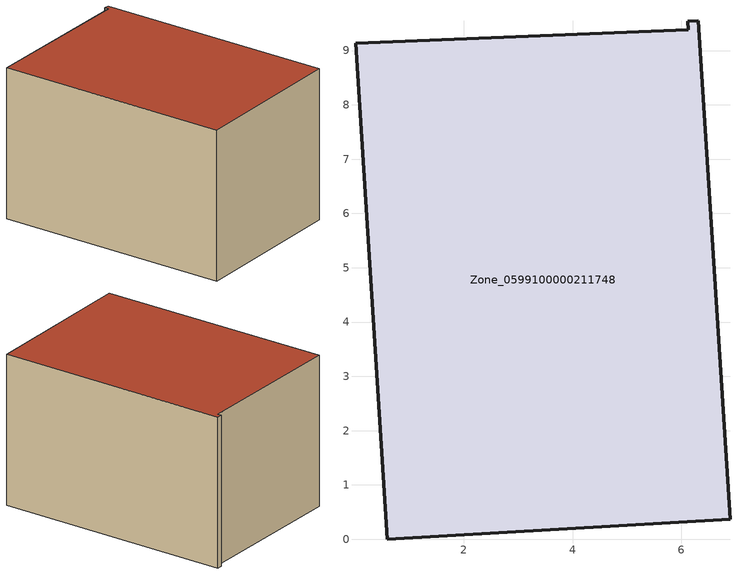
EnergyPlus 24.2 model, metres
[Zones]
Zone_0599100000211748
 floor ground (C_G): 6.9,0.37 0.59,0 0,9.14 6.13,9.38 6.12,9.54 6.32,9.55 z0
 wall outside (C_F): 6.9,0.37 6.32,9.55 6.12,9.54 6.13,9.38 0,9.14 0.59,0 6.9,0.37 z0:5.95
 roof outside (C_R): 0.59,0 6.9,0.37 6.32,9.55 6.12,9.54 6.13,9.38 0,9.14 z5.95
[BUILDING]
Pand.0599100000211748: North Axis=0; Terrain=City; Loads Convergence Tolerance Value=0.04; Temperature Convergence Tolerance Value=0.4; Solar Distribution=FullExterior; Maximum Number of Warmup Days=25; Minimum Number of Warmup Days=1
[Site:Location]
Rotterdam.The.Hague.AP_ZH_NLD Design_Conditions: Latitude=51.96; Longitude=4.45; Time Zone=1; Elevation=-4.5
[SITE:GROUNDTEMPERATURE:BUILDINGSURFACE]
18, 18, 18, 18, 18, 18, 18, 18, 18, 18, 18, 18
[MATERIAL] Thermal Absorptance=0.9; Solar Absorptance=0.7; Visible Absorptance=0.7
Name | Roughness | Thickness | Conductivity | Density | Specific Heat
G.TI.1946-1964 | MediumSmooth | 0.15 | 1 | 540 | 1210
F.TI.1946-1964 | Rough | 0.3 | 0.857143 | 1920 | 840
R.TI.1946-1964 | MediumRough | 0.2 | 0.277778 | 1500 | 1000
[CONSTRUCTION]
C_G: G.TI.1946-1964
C_F: F.TI.1946-1964
C_R: R.TI.1946-1964
[ZONE]
Zone_0599100000211748: Type=1; Multiplier=1; Ceiling Height=Autocalculate; Volume=Autocalculate; Floor Area=autocalculate; Part of Total Floor Area=Yes
[ZONEINFILTRATION:DESIGNFLOWRATE]
Infil_Zone_0599100000211748: Zone or ZoneList or Space or SpaceList=Zone_0599100000211748; Schedule=AlwaysOn; Design Flow Rate Calculation Method=Flow/Area; Flow Rate per Floor Area=0.003; Constant Term Coefficient=1; Temperature Term Coefficient=0; Velocity Term Coefficient=0; Velocity Squared Term Coefficient=0
[HVACTEMPLATE:ZONE:IDEALLOADSAIRSYSTEM]
Zone_0599100000211748: Maximum Heating Supply Air Temperature=50; Minimum Cooling Supply Air Temperature=13; Maximum Heating Supply Air Humidity Ratio=0.0156; Minimum Cooling Supply Air Humidity Ratio=0.0077; Heating Limit=NoLimit; Cooling Limit=NoLimit; Dehumidification Control Type=ConstantSensibleHeatRatio; Cooling Sensible Heat Ratio=0.7; Dehumidification Setpoint=60; Humidification Control Type=None; Humidification Setpoint=30; Outdoor Air Method=None; Outdoor Air Flow Rate per Person=0.00944; Outdoor Air Flow Rate per Zone Floor Area=0; Outdoor Air Flow Rate per Zone=0; Demand Controlled Ventilation Type=None; Outdoor Air Economizer Type=NoEconomizer; Heat Recovery Type=None; Sensible Heat Recovery Effectiveness=0.7; Latent Heat Recovery Effectiveness=0.65
[ZONECONTROL:THERMOSTAT]
ThermostatControl_Zone_0599100000211748: Zone or ZoneList=Zone_0599100000211748; Control Type Schedule=DualSetpointControlType; Control 1=Thermostat_Zone_0599100000211748; Temperature Difference Between Cutout And Setpoint=0
[THERMOSTATSETPOINT:DUALSETPOINT]
Thermostat_Zone_0599100000211748: Heating Setpoint Temperature Schedule=HeatingSetpoint_Zone_0599100000211748; Cooling Setpoint Temperature Schedule=CoolingSetpoint_Zone_0599100000211748
[SCHEDULE:COMPACT]
HeatingSetpoint_Zone_0599100000211748: Through: 12/31, For: AllDays, Until: 24:00, 21
CoolingSetpoint_Zone_0599100000211748: Through: 12/31, For: AllDays, Until: 24:00, 24
DualSetpointControlType: Through: 12/31, For: AllDays, Until: 24:00, 4
AlwaysOn: Through: 12/31, For: AllDays, Until: 24:00, 1
